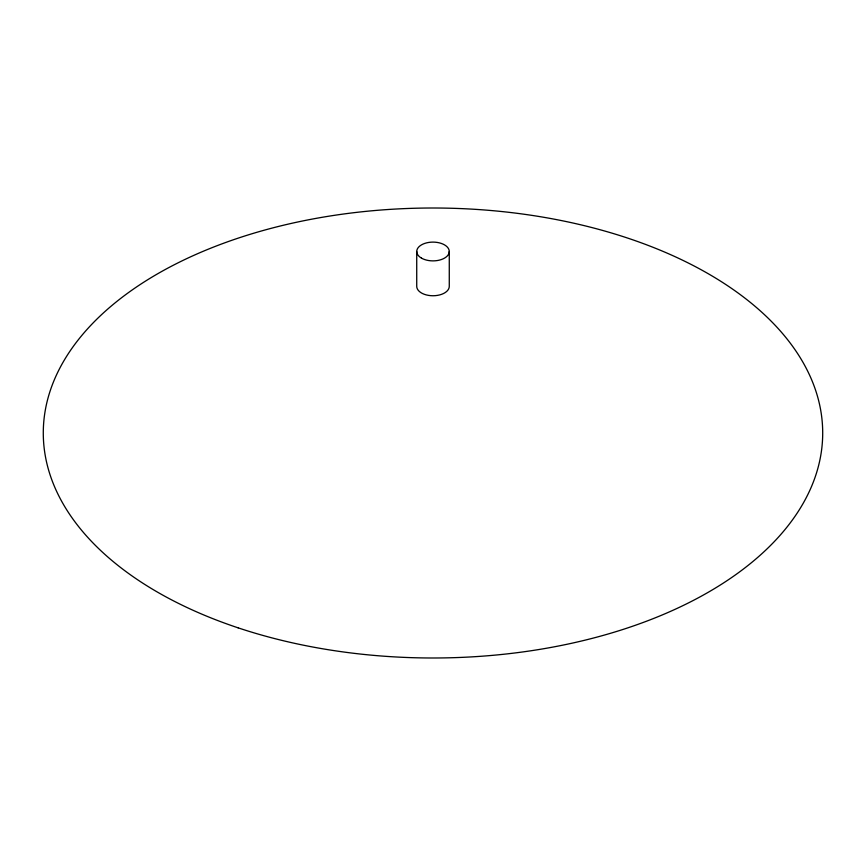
<?xml version="1.0" encoding="UTF-8"?>
<svg xmlns="http://www.w3.org/2000/svg" width="866" height="866" viewBox="0 0 866 866"><rect width="100%" height="100%" fill="white"/><g stroke="black" fill="none" stroke-linecap="round" stroke-linejoin="round"><path stroke-width="1.3" d="M449.27 251.497L449.27 286.354A16.27 9.396 0 0 1 433 295.75A16.27 9.396 0 0 1 416.73 286.354L416.73 251.497M238.15 627.85A389.7 224.987 0 0 0 822.7 433A389.7 224.987 0 0 0 238.15 238.15A389.7 224.987 0 0 0 238.15 627.85M421.493 258.133A16.27 9.396 0 0 0 448.707 253.922A16.27 9.396 0 0 0 428.789 242.426A16.27 9.396 0 0 0 421.493 258.133"/></g></svg>
